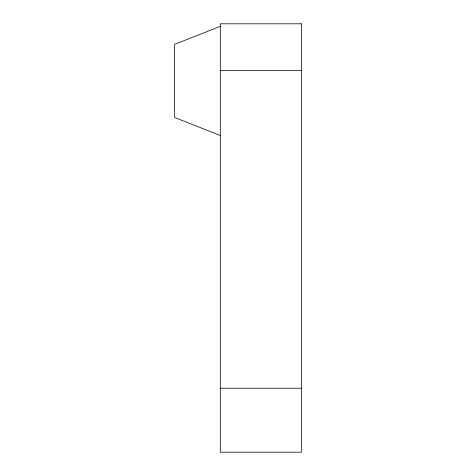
<?xml version="1.0" encoding="UTF-8"?>
<svg xmlns="http://www.w3.org/2000/svg" width="476" height="476" viewBox="0 0 476 476"><rect width="100%" height="100%" fill="white"/><g stroke="black" fill="none" stroke-linecap="round" stroke-linejoin="round"><path stroke-width="0.71" d="M220.293 26.37L174.597 44.363L174.597 117.477L220.293 135.47M220.293 70.371L301.403 70.371M220.293 388.226L301.403 388.226M301.403 23.8L220.293 23.8L220.293 452.2L301.403 452.2L301.403 23.8"/></g></svg>
